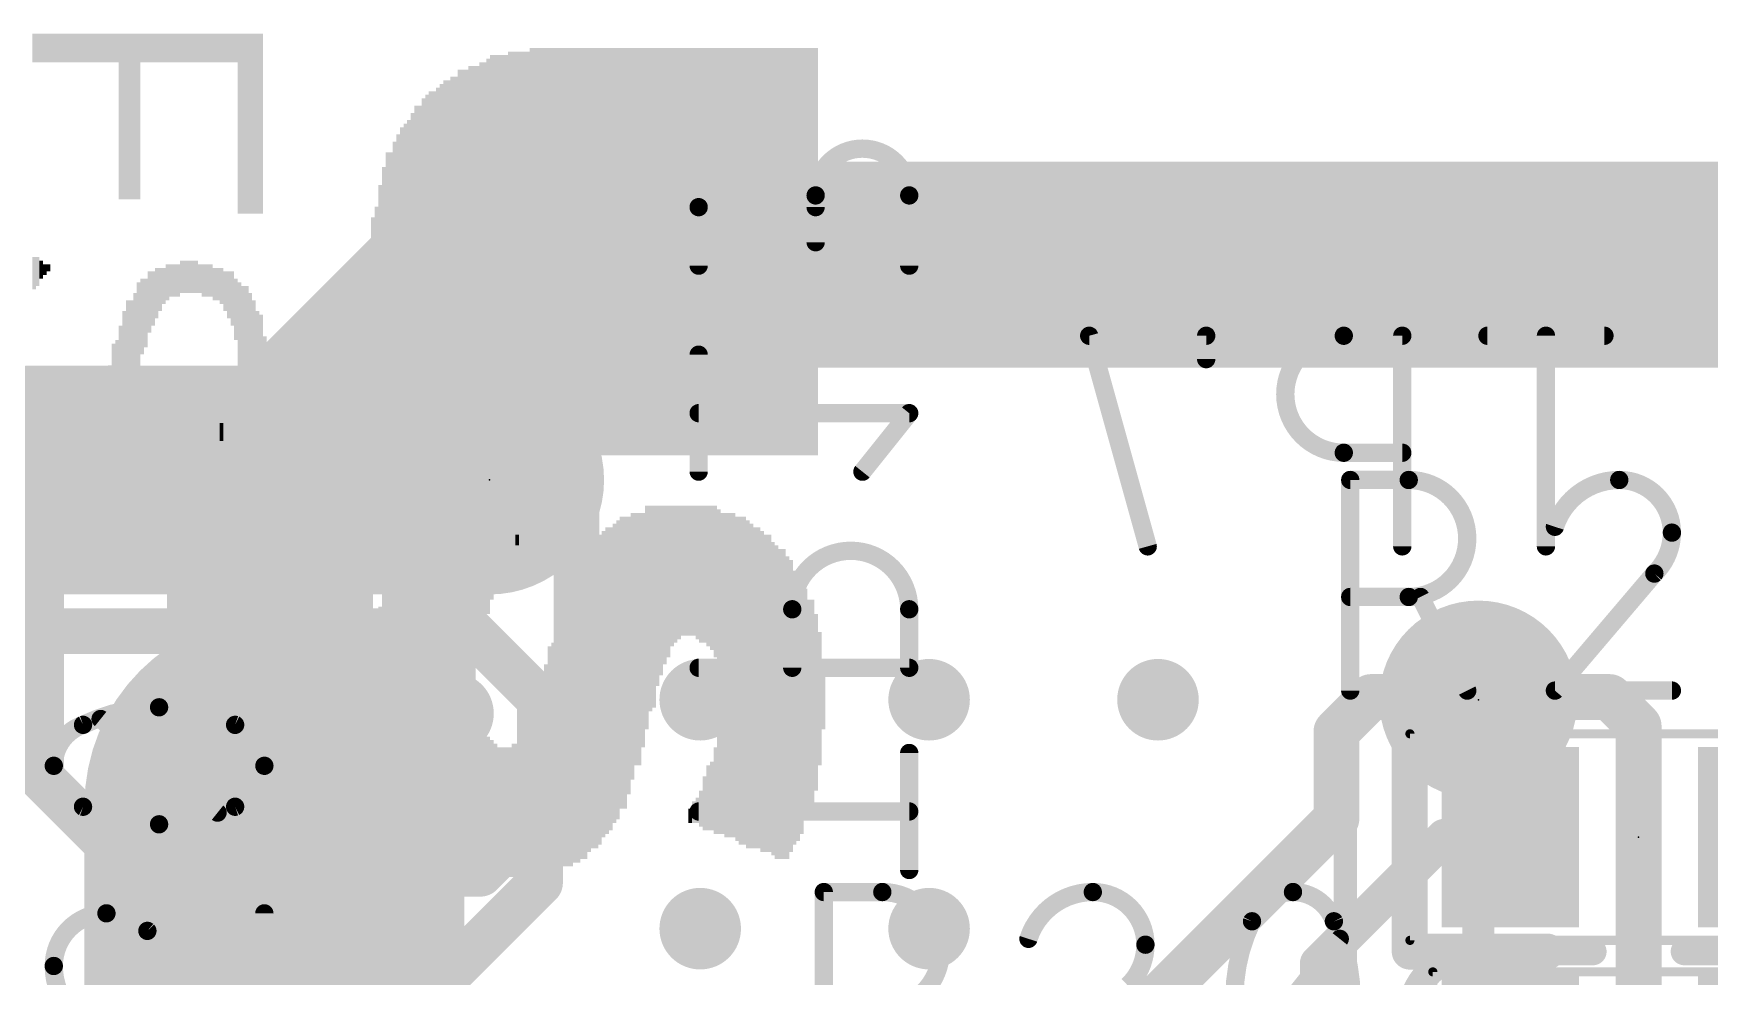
# Model space of a CAD drawing. Extents: x -5 to 103, y -6 to 58.
# Drawn here: x 9 to 18.3, y 28.94 to 34.18 of the extents above; entities that cross this region are included whole.
import ezdxf

# ---------------------------------------------------------------- set-up
doc = ezdxf.new("R2010")
doc.units = 0
for name, color, linetype in [('1', 12, 'CONTINUOUS'), ('16', 132, 'CONTINUOUS'), ('18', 110, 'CONTINUOUS'), ('21', 40, 'CONTINUOUS'), ('23', 53, 'CONTINUOUS'), ('24', 53, 'CONTINUOUS'), ('25', 40, 'CONTINUOUS'), ('26', 3, 'CONTINUOUS'), ('39', 12, 'CONTINUOUS'), ('51', 254, 'CONTINUOUS')]:
    doc.layers.add(name, color=color, linetype=linetype)

# ---------------------------------------------------------------- blocks, each defined once
blk = doc.blocks.new('RECT')
blk.add_solid([(-0.5, -0.5), (0.5, -0.5), (-0.5, 0.5), (0.5, 0.5)])
blk = doc.blocks.new('PIE')
at = {"const_width": 0.5}
blk.add_lwpolyline([(0, -0.25, 1), (0, 0.25, 1), (0, -0.25)], format="xyb", dxfattribs=at)
blk = doc.blocks.new('ROUNDV')
at = {"const_width": 0.5}
blk.add_lwpolyline([(0, -0.25, 1), (0, 0.25, 1), (0, -0.25)], format="xyb", dxfattribs=at)

msp = doc.modelspace()

# ---------------------------------------------------------------- linework, layer by layer
at = {"layer": '1'}
for points, const_width in [([(11.5316, 32.893), (10.3124, 31.6738)], 1.143), ([(21.717, 32.893), (11.5316, 32.893)], 1.143), ([(10.3124, 31.6738), (10.3124, 30.4038)], 1.143), ([(7.112, 30.861), (11.43, 30.861)], 0.254), ([(11.43, 30.861), (11.811, 30.48)], 0.254), ([(10.3378, 27.0002), (10.3378, 29.8958)], 2.1082), ([(11.811, 30.48), (11.811, 29.464)], 0.254), ([(16.23, 30.3035), (16.4215, 30.495)], 0.254), ([(16.4215, 30.495), (17.7464, 30.495)], 0.254), ([(17.7464, 30.495), (17.907, 30.3345)], 0.254), ([(16.23, 29.819), (16.23, 30.3035)], 0.254), ([(17.907, 27.813), (17.907, 30.3345)], 0.254), ([(14.92, 28.509), (16.23, 29.819)], 0.254), ([(16.83, 29.718), (16.129, 29.017)], 0.2032), ([(17.1958, 29.718), (16.83, 29.718)], 0.2032), ([(11.811, 29.464), (11.684, 29.337)], 0.254), ([(11.684, 29.337), (9.271, 26.924)], 0.254), ([(16.129, 29.017), (16.129, 28.448)], 0.2032)]:
    msp.add_lwpolyline(points, dxfattribs=dict(at, const_width=const_width))
for points, const_width in [([(11.5316, 33.1788, 1), (11.5316, 32.6073)], 0.5715), ([(11.7337, 32.6909, 1), (11.3295, 33.0951)], 0.5715), ([(10.5982, 31.6738, 1), (10.0267, 31.6738)], 0.5715), ([(10.1103, 31.8759, 1), (10.5145, 31.4717)], 0.5715), ([(11.4749, 30.9059, 1), (11.3851, 30.8161)], 0.127), ([(11.43, 30.7975, 1), (11.43, 30.9245)], 0.127), ([(10.8649, 29.8958, 1), (9.8107, 29.8958)], 1.0541), ([(10.0267, 30.4038, 1), (10.5982, 30.4038)], 0.5715), ([(11.8745, 30.48, 1), (11.7475, 30.48)], 0.127), ([(16.4215, 30.5585, 1), (16.4215, 30.4315)], 0.127), ([(16.4665, 30.4501, 1), (16.3766, 30.5399)], 0.127), ([(17.7914, 30.5399, 1), (17.7015, 30.4501)], 0.127), ([(17.7464, 30.4315, 1), (17.7464, 30.5585)], 0.127), ([(11.7661, 30.4351, 1), (11.8559, 30.5249)], 0.127), ([(16.2935, 30.3035, 1), (16.1665, 30.3035)], 0.127), ([(16.1851, 30.3484, 1), (16.2749, 30.2585)], 0.127), ([(17.9705, 30.3345, 1), (17.8435, 30.3345)], 0.127), ([(17.8621, 30.2895, 1), (17.9519, 30.3794)], 0.127), ([(16.2749, 29.7741, 1), (16.1851, 29.8639)], 0.127), ([(16.1665, 29.819, 1), (16.2935, 29.819)], 0.127), ([(16.83, 29.7688, 1), (16.83, 29.6672)], 0.1016), ([(16.8659, 29.6821, 1), (16.7941, 29.7539)], 0.1016), ([(17.1958, 29.6672, 1), (17.1958, 29.7688)], 0.1016), ([(11.8559, 29.4191, 1), (11.7661, 29.5089)], 0.127), ([(11.7475, 29.464, 1), (11.8745, 29.464)], 0.127), ([(11.6391, 29.3819, 1), (11.7289, 29.2921)], 0.127), ([(11.7289, 29.2921, 1), (11.6391, 29.3819)], 0.127), ([(16.1798, 29.017, 1), (16.0782, 29.017)], 0.1016), ([(16.0931, 29.0529, 1), (16.1649, 28.9811)], 0.1016)]:
    msp.add_lwpolyline(points, format="xyb", dxfattribs=dict(at, const_width=const_width))
at = {"layer": '16'}
for points, const_width in [([(8.9916, 31.6992), (11.5316, 31.6992)], 1.27), ([(9.0424, 32.1564), (9.0424, 30.0482)], 0.254), ([(12.0142, 32.1564), (9.0424, 32.1564)], 0.254), ([(12.0142, 30.0482), (12.0142, 32.1564)], 0.254), ([(17.018, 27.6651), (17.018, 30.48)], 0.1778), ([(9.0424, 30.0482), (9.5758, 29.5148)], 0.254), ([(11.4808, 29.5148), (12.0142, 30.0482)], 0.254), ([(9.5758, 29.5148), (11.4808, 29.5148)], 0.254)]:
    msp.add_lwpolyline(points, dxfattribs=dict(at, const_width=const_width))
for points, const_width in [([(8.9916, 32.0167, 1), (8.9916, 31.3817)], 0.635), ([(9.1059, 32.1564, 1), (8.9789, 32.1564)], 0.127), ([(9.0424, 32.2199, 1), (9.0424, 32.0929)], 0.127), ([(11.5316, 31.3817, 1), (11.5316, 32.0167)], 0.635), ([(12.0777, 32.1564, 1), (11.9507, 32.1564)], 0.127), ([(12.0142, 32.0929, 1), (12.0142, 32.2199)], 0.127), ([(17.0625, 30.48, 1), (16.9735, 30.48)], 0.0889), ([(9.0873, 30.0931, 1), (8.9975, 30.0033)], 0.127), ([(12.0591, 30.0033, 1), (11.9693, 30.0931)], 0.127), ([(8.9789, 30.0482, 1), (9.1059, 30.0482)], 0.127), ([(11.9507, 30.0482, 1), (12.0777, 30.0482)], 0.127), ([(9.5758, 29.5783, 1), (9.5758, 29.4513)], 0.127), ([(9.5309, 29.4699, 1), (9.6207, 29.5597)], 0.127), ([(11.4359, 29.5597, 1), (11.5257, 29.4699)], 0.127), ([(11.4808, 29.4513, 1), (11.4808, 29.5783)], 0.127)]:
    msp.add_lwpolyline(points, format="xyb", dxfattribs=dict(at, const_width=const_width))
at = {"layer": '21'}
for points, const_width in [([(17.399, 30.353), (16.637, 30.353)], 0.2), ([(16.637, 30.353), (16.637, 29.083)], 0.2), ([(16.637, 29.083), (17.399, 29.083)], 0.2), ([(17.653, 29.083), (17.018, 29.083)], 0.1524), ([(18.923, 29.083), (18.161, 29.083)], 0.1524)]:
    msp.add_lwpolyline(points, dxfattribs=dict(at, const_width=const_width))
for points, const_width in [([(16.637, 30.403, 1), (16.637, 30.303)], 0.1), ([(16.687, 30.353, 1), (16.587, 30.353)], 0.1), ([(17.399, 30.303, 1), (17.399, 30.403)], 0.1), ([(16.637, 29.133, 1), (16.637, 29.033)], 0.1), ([(16.587, 29.083, 1), (16.687, 29.083)], 0.1), ([(17.018, 29.083, 0.4142), (16.637, 28.702)], 0.1524), ([(17.018, 29.1211, 1), (17.018, 29.0449)], 0.0762), ([(17.018, 29.0449, 1), (17.018, 29.1211)], 0.0762), ([(17.399, 29.033, 1), (17.399, 29.133)], 0.1), ([(17.653, 29.0449, 1), (17.653, 29.1211)], 0.0762), ([(18.161, 29.1211, 1), (18.161, 29.0449)], 0.0762)]:
    msp.add_lwpolyline(points, format="xyb", dxfattribs=dict(at, const_width=const_width))
at = {"layer": '23'}
msp.add_point((17.907, 29.718), dxfattribs=at)
at = {"layer": '24'}
for p in [(11.5316, 31.6992), (17.018, 30.48)]:
    msp.add_point(p, dxfattribs=at)
at = {"layer": '25', "const_width": 0.1016}
for points in [[(16.3068, 30.5308), (16.3068, 31.6992)], [(16.3068, 31.6992), (16.6314, 31.6992)], [(17.9942, 31.1799), (17.4424, 30.5308)], [(16.6314, 31.0501), (16.3068, 31.0501)], [(16.9559, 30.5308), (16.6963, 31.0501)], [(17.4424, 30.5308), (18.0915, 30.5308)], [(13.3858, 28.2448), (13.3858, 29.4132)], [(13.3858, 29.4132), (13.7104, 29.4132)], [(15.7293, 28.5044), (16.2486, 29.1536)]]:
    msp.add_lwpolyline(points, dxfattribs=at)
at = {"layer": '25'}
for points, const_width in [([(16.3322, 31.6992, 1), (16.2814, 31.6992)], 0.0508), ([(16.3068, 31.7246, 1), (16.3068, 31.6738)], 0.0508), ([(16.6314, 31.0501, 1), (16.6314, 31.6992)], 0.1016), ([(16.6314, 31.7246, 1), (16.6314, 31.6738)], 0.0508), ([(16.6314, 31.6738, 1), (16.6314, 31.7246)], 0.0508), ([(17.7994, 31.6992, 0.3252), (17.4424, 31.4396)], 0.1016), ([(18.0915, 31.4071, 0.4142), (17.7994, 31.6992)], 0.1016), ([(17.7994, 31.7246, 1), (17.7994, 31.6738)], 0.0508), ([(17.7994, 31.6738, 1), (17.7994, 31.7246)], 0.0508), ([(17.4183, 31.4474, 1), (17.4666, 31.4317)], 0.0508), ([(17.9942, 31.1799, 0.2053), (18.0915, 31.4071)], 0.1016), ([(18.1169, 31.4071, 1), (18.0661, 31.4071)], 0.0508), ([(18.0661, 31.4071, 1), (18.1169, 31.4071)], 0.0508), ([(17.9767, 31.1983, 1), (18.0117, 31.1615)], 0.0508), ([(18.0135, 31.1635, 1), (17.9748, 31.1964)], 0.0508), ([(16.3068, 31.0755, 1), (16.3068, 31.0247)], 0.0508), ([(16.6314, 31.0755, 1), (16.6314, 31.0247)], 0.0508), ([(16.6314, 31.0247, 1), (16.6314, 31.0755)], 0.0508), ([(16.719, 31.0614, 1), (16.6735, 31.0387)], 0.0508), ([(16.2814, 30.5308, 1), (16.3322, 30.5308)], 0.0508), ([(16.9332, 30.5194, 1), (16.9786, 30.5422)], 0.0508), ([(17.4424, 30.5562, 1), (17.4424, 30.5054)], 0.0508), ([(17.4231, 30.5473, 1), (17.4618, 30.5143)], 0.0508), ([(18.0915, 30.5054, 1), (18.0915, 30.5562)], 0.0508), ([(13.4112, 29.4132, 1), (13.3604, 29.4132)], 0.0508), ([(13.3858, 29.4386, 1), (13.3858, 29.3878)], 0.0508), ([(13.7104, 28.7641, 1), (13.7104, 29.4132)], 0.1016), ([(13.7104, 29.4386, 1), (13.7104, 29.3878)], 0.0508), ([(13.7104, 29.3878, 1), (13.7104, 29.4386)], 0.0508), ([(14.8784, 29.4132, 0.3252), (14.5214, 29.1536)], 0.1016), ([(15.1705, 29.1211, 0.4142), (14.8784, 29.4132)], 0.1016), ([(14.8784, 29.4386, 1), (14.8784, 29.3878)], 0.0508), ([(14.8784, 29.3878, 1), (14.8784, 29.4386)], 0.0508), ([(15.989, 29.4132, 0.3205), (15.7618, 29.2509)], 0.1016), ([(16.2162, 29.2509, 0.3205), (15.989, 29.4132)], 0.1016), ([(15.989, 29.4386, 1), (15.989, 29.3878)], 0.0508), ([(15.989, 29.3878, 1), (15.989, 29.4386)], 0.0508), ([(15.7618, 29.2509, 0.1139), (15.6644, 28.829)], 0.1016), ([(15.7846, 29.2398, 1), (15.739, 29.2621)], 0.0508), ([(16.239, 29.2621, 1), (16.1933, 29.2398)], 0.0508), ([(16.3135, 28.829, 0.1139), (16.2162, 29.2509)], 0.1016), ([(15.7378, 29.2592, 1), (15.7858, 29.2427)], 0.0508), ([(16.1921, 29.2427, 1), (16.2402, 29.2592)], 0.0508), ([(16.2685, 29.1377, 1), (16.2288, 29.1694)], 0.0508), ([(14.4973, 29.1614, 1), (14.5456, 29.1457)], 0.0508), ([(15.0732, 28.8939, 0.2053), (15.1705, 29.1211)], 0.1016), ([(15.1959, 29.1211, 1), (15.1451, 29.1211)], 0.0508), ([(15.1451, 29.1211, 1), (15.1959, 29.1211)], 0.0508)]:
    msp.add_lwpolyline(points, format="xyb", dxfattribs=dict(at, const_width=const_width))
at = {"layer": '26'}
for points, const_width in [([(13.3405, 33.2128, 1), (12.6914, 33.2128)], 0.1016), ([(13.8598, 33.2778, 1), (13.3405, 33.2778)], 0.1016), ([(13.3659, 33.2778, 1), (13.3151, 33.2778)], 0.0508), ([(13.3151, 33.2778, 1), (13.3659, 33.2778)], 0.0508), ([(13.8852, 33.2778, 1), (13.8344, 33.2778)], 0.0508), ([(13.8344, 33.2778, 1), (13.8852, 33.2778)], 0.0508), ([(12.7168, 33.2128, 1), (12.666, 33.2128)], 0.0508), ([(12.666, 33.2128, 1), (12.7168, 33.2128)], 0.0508), ([(13.3151, 33.2128, 1), (13.3659, 33.2128)], 0.0508), ([(13.3151, 33.0181, 1), (13.3659, 33.0181)], 0.0508), ([(12.666, 32.8883, 1), (12.7168, 32.8883)], 0.0508), ([(13.8344, 32.8883, 1), (13.8852, 32.8883)], 0.0508), ([(14.8584, 32.5247, 1), (14.8584, 32.4739)], 0.0508), ([(14.8829, 32.5061, 1), (14.8339, 32.4925)], 0.0508), ([(15.5329, 32.4993, 1), (15.4821, 32.4993)], 0.0508), ([(15.5075, 32.4739, 1), (15.5075, 32.5247)], 0.0508), ([(16.2709, 32.4993, 1), (16.2709, 31.8502)], 0.1016), ([(16.2709, 32.5247, 1), (16.2709, 32.4739)], 0.0508), ([(16.2709, 32.4739, 1), (16.2709, 32.5247)], 0.0508), ([(16.6209, 32.4993, 1), (16.5701, 32.4993)], 0.0508), ([(16.5955, 32.4739, 1), (16.5955, 32.5247)], 0.0508), ([(17.0682, 32.5247, 1), (17.0682, 32.4739)], 0.0508), ([(17.4181, 32.4993, 1), (17.3673, 32.4993)], 0.0508), ([(17.7173, 32.4739, 1), (17.7173, 32.5247)], 0.0508), ([(12.7168, 32.3944, 1), (12.666, 32.3944)], 0.0508), ([(15.4821, 32.3695, 1), (15.5329, 32.3695)], 0.0508), ([(12.6914, 32.0952, 1), (12.6914, 32.0444)], 0.0508), ([(13.8796, 32.054, 1), (13.84, 32.0857)], 0.0508), ([(13.8598, 32.0444, 1), (13.8598, 32.0952)], 0.0508), ([(16.2709, 31.8756, 1), (16.2709, 31.8248)], 0.0508), ([(16.2709, 31.8248, 1), (16.2709, 31.8756)], 0.0508), ([(16.5955, 31.8248, 1), (16.5955, 31.8756)], 0.0508), ([(12.666, 31.7453, 1), (12.7168, 31.7453)], 0.0508), ([(13.5803, 31.7612, 1), (13.62, 31.7294)], 0.0508), ([(13.8598, 30.9819, 1), (13.2107, 30.9819)], 0.1016), ([(15.1585, 31.3241, 1), (15.2074, 31.3377)], 0.0508), ([(16.5701, 31.3309, 1), (16.6209, 31.3309)], 0.0508), ([(17.3673, 31.3309, 1), (17.4181, 31.3309)], 0.0508), ([(13.2361, 30.9819, 1), (13.1853, 30.9819)], 0.0508), ([(13.1853, 30.9819, 1), (13.2361, 30.9819)], 0.0508), ([(13.8852, 30.9819, 1), (13.8344, 30.9819)], 0.0508), ([(13.8344, 30.9819, 1), (13.8852, 30.9819)], 0.0508), ([(12.6914, 30.6827, 1), (12.6914, 30.6319)], 0.0508), ([(13.8598, 30.6319, 1), (13.8598, 30.6827)], 0.0508), ([(13.1853, 30.6573, 1), (13.2361, 30.6573)], 0.0508), ([(13.8344, 30.6573, 1), (13.8852, 30.6573)], 0.0508), ([(13.8852, 30.1846, 1), (13.8344, 30.1846)], 0.0508), ([(12.6914, 29.8855, 1), (12.6914, 29.8347)], 0.0508), ([(13.8598, 29.8347, 1), (13.8598, 29.8855)], 0.0508), ([(13.8344, 29.5355, 1), (13.8852, 29.5355)], 0.0508)]:
    msp.add_lwpolyline(points, format="xyb", dxfattribs=dict(at, const_width=const_width))
at = {"layer": '26', "const_width": 0.1016}
for points in [[(13.3405, 33.2778), (13.3405, 33.0181)], [(13.8598, 32.8883), (13.8598, 33.2778)], [(12.6914, 32.8883), (12.6914, 33.2128)], [(15.5075, 32.4993), (14.8584, 32.4993)], [(14.8584, 32.4993), (15.183, 31.3309)], [(15.5075, 32.3695), (15.5075, 32.4993)], [(16.5955, 32.4993), (16.2709, 32.4993)], [(16.5955, 31.3309), (16.5955, 32.4993)], [(17.7173, 32.4993), (17.0682, 32.4993)], [(17.3927, 31.3309), (17.3927, 32.4993)], [(12.6914, 31.7453), (12.6914, 32.3944)], [(13.8598, 32.0698), (12.6914, 32.0698)], [(13.6002, 31.7453), (13.8598, 32.0698)], [(16.2709, 31.8502), (16.5955, 31.8502)], [(13.2107, 30.9819), (13.2107, 30.6573)], [(13.8598, 30.6573), (13.8598, 30.9819)], [(12.6914, 30.6573), (13.8598, 30.6573)], [(13.8598, 29.5355), (13.8598, 30.1846)], [(12.6914, 29.8601), (13.8598, 29.8601)]]:
    msp.add_lwpolyline(points, dxfattribs=at)
at = {"layer": '39', "const_width": 0.0508}
for points in [[(16.638, 30.291), (19.176, 30.291)], [(16.638, 29.145), (16.638, 30.291)], [(19.176, 29.145), (16.638, 29.145)], [(16.765, 27.9258), (16.765, 28.9702)], [(16.765, 28.9702), (19.049, 28.9702)]]:
    msp.add_lwpolyline(points, dxfattribs=at)
at = {"layer": '39', "const_width": 0.0254}
for points in [[(16.638, 30.3037, 1), (16.638, 30.2783)], [(16.6507, 30.291, 1), (16.6253, 30.291)], [(16.638, 29.1577, 1), (16.638, 29.1323)], [(16.6253, 29.145, 1), (16.6507, 29.145)], [(16.7777, 28.9702, 1), (16.7523, 28.9702)], [(16.765, 28.9829, 1), (16.765, 28.9575)]]:
    msp.add_lwpolyline(points, format="xyb", dxfattribs=at)
at = {"layer": '51'}
for points, const_width in [([(10.78, 24.46), (10.78, 30.5296)], 0.13), ([(10.0221, 29.8539), (9.3729, 30.3732)], 0.1016), ([(16.28, 25.63), (16.28, 30.08)], 0.13), ([(10.2817, 28.646), (10.2817, 29.2951)], 0.1016), ([(9.6326, 29.1977), (10.2817, 28.646)], 0.1016)]:
    msp.add_lwpolyline(points, dxfattribs=dict(at, const_width=const_width))
for points, const_width in [([(10.8125, 30.5296, 1), (10.7475, 30.5296)], 0.065), ([(9.6975, 30.4381, 0.1139), (9.2756, 30.3407)], 0.1016), ([(9.3888, 30.393, 1), (9.3571, 30.3534)], 0.0508), ([(10.1194, 30.3407, 0.1139), (9.6975, 30.4381)], 0.1016), ([(9.6975, 30.4635, 1), (9.6975, 30.4127)], 0.0508), ([(9.6975, 30.4127, 1), (9.6975, 30.4635)], 0.0508), ([(9.2756, 30.3407, 0.3205), (9.1133, 30.1135)], 0.1016), ([(9.2644, 30.3636, 1), (9.2867, 30.3179)], 0.0508), ([(9.2838, 30.3167, 1), (9.2673, 30.3648)], 0.0508), ([(10.1277, 30.3648, 1), (10.1112, 30.3167)], 0.0508), ([(10.2817, 30.1135, 0.3205), (10.1194, 30.3407)], 0.1016), ([(10.1083, 30.3179, 1), (10.1306, 30.3636)], 0.0508), ([(9.1133, 30.1135, 0.3205), (9.2756, 29.8864)], 0.1016), ([(9.1387, 30.1135, 1), (9.0879, 30.1135)], 0.0508), ([(9.0879, 30.1135, 1), (9.1387, 30.1135)], 0.0508), ([(10.1194, 29.8864, 0.3205), (10.2817, 30.1135)], 0.1016), ([(10.3071, 30.1135, 1), (10.2563, 30.1135)], 0.0508), ([(10.2563, 30.1135, 1), (10.3071, 30.1135)], 0.0508), ([(16.3125, 30.08, 1), (16.2475, 30.08)], 0.065), ([(9.2867, 29.9092, 1), (9.2644, 29.8635)], 0.0508), ([(9.2756, 29.8864, 0.1139), (9.6975, 29.789)], 0.1016), ([(9.2673, 29.8623, 1), (9.2838, 29.9104)], 0.0508), ([(9.6975, 29.789, 0.1139), (10.1194, 29.8864)], 0.1016), ([(10.0062, 29.8341, 1), (10.0379, 29.8737)], 0.0508), ([(10.1112, 29.9104, 1), (10.1277, 29.8623)], 0.0508), ([(10.1306, 29.8635, 1), (10.1083, 29.9092)], 0.0508), ([(9.6975, 29.8144, 1), (9.6975, 29.7636)], 0.0508), ([(9.6975, 29.7636, 1), (9.6975, 29.8144)], 0.0508), ([(9.4054, 29.2951, 0.4142), (9.1133, 29.003)], 0.1016), ([(9.6326, 29.1977, 0.2053), (9.4054, 29.2951)], 0.1016), ([(9.4054, 29.3205, 1), (9.4054, 29.2697)], 0.0508), ([(9.4054, 29.2697, 1), (9.4054, 29.3205)], 0.0508), ([(10.3071, 29.2951, 1), (10.2563, 29.2951)], 0.0508), ([(9.649, 29.2171, 1), (9.6161, 29.1784)], 0.0508), ([(9.6142, 29.1802, 1), (9.651, 29.2153)], 0.0508), ([(9.1133, 29.003, 0.3252), (9.3729, 28.646)], 0.1016), ([(9.1387, 29.003, 1), (9.0879, 29.003)], 0.0508), ([(9.0879, 29.003, 1), (9.1387, 29.003)], 0.0508)]:
    msp.add_lwpolyline(points, format="xyb", dxfattribs=dict(at, const_width=const_width))

# ---------------------------------------------------------------- block references
at = {"layer": '1', "xscale": 0.762, "yscale": 1.0008}
for p in [(17.1958, 29.718), (18.6182, 29.718)]:
    msp.add_blockref('RECT', p, dxfattribs=at)
at = {"layer": '1', "xscale": 0.762, "yscale": 1.0008, "rotation": 180}
for p in [(17.1958, 28.448), (18.6182, 28.448)]:
    msp.add_blockref('RECT', p, dxfattribs=at)
at = {"layer": '16', "xscale": 1.1, "yscale": 1.1}
for p in [(8.9916, 31.6992), (11.5316, 31.6992), (17.018, 30.48)]:
    msp.add_blockref('PIE', p, dxfattribs=at)
at = {"layer": '18', "xscale": 0.4524, "yscale": 0.4524}
for p in [(12.7, 30.48), (12.7, 30.48), (13.97, 30.48), (13.97, 30.48), (15.24, 30.48), (15.24, 30.48), (9.8044, 30.4038), (9.8044, 30.4038), (10.3124, 30.4038), (10.3124, 30.4038), (10.8204, 30.4038), (10.8204, 30.4038), (11.3284, 30.4038), (11.3284, 30.4038), (9.8298, 29.8958), (9.8298, 29.8958), (10.3378, 29.8958), (10.3378, 29.8958), (10.8204, 29.8958), (10.8204, 29.8958), (11.3284, 29.8958), (11.3284, 29.8958), (12.7, 29.21), (12.7, 29.21), (13.97, 29.21), (13.97, 29.21)]:
    msp.add_blockref('ROUNDV', p, dxfattribs=at)
at = {"layer": '21', "yscale": 0.02, "rotation": 270}
for p, xscale in [((9.004, 34.096), 0.16), ((9.024, 34.096), 0.16), ((9.044, 34.096), 0.16), ((9.064, 34.096), 0.16), ((9.084, 34.096), 0.16), ((9.104, 34.096), 0.16), ((9.124, 34.096), 0.16), ((9.144, 34.096), 0.16), ((9.164, 34.096), 0.16), ((9.184, 34.096), 0.16), ((9.204, 34.096), 0.16), ((9.224, 34.096), 0.16), ((9.244, 34.096), 0.16), ((9.264, 34.096), 0.16), ((9.284, 34.096), 0.16), ((9.304, 34.096), 0.16), ((9.324, 34.096), 0.16), ((9.344, 34.096), 0.16), ((9.364, 34.096), 0.16), ((9.384, 34.096), 0.16), ((9.404, 34.096), 0.16), ((9.424, 34.096), 0.16), ((9.444, 34.096), 0.16), ((9.464, 34.096), 0.16), ((9.484, 33.716), 0.92), ((9.504, 33.716), 0.92), ((9.524, 33.716), 0.92), ((9.544, 33.716), 0.92), ((9.564, 33.716), 0.92), ((9.584, 33.716), 0.92), ((9.604, 34.096), 0.16), ((9.624, 34.096), 0.16), ((9.644, 34.096), 0.16), ((9.664, 34.096), 0.16), ((9.684, 34.096), 0.16), ((9.704, 34.096), 0.16), ((9.724, 34.096), 0.16), ((9.744, 34.096), 0.16), ((9.764, 34.096), 0.16), ((9.784, 34.096), 0.16), ((9.804, 34.096), 0.16), ((9.824, 34.096), 0.16), ((9.844, 34.096), 0.16), ((9.864, 34.096), 0.16), ((9.884, 34.096), 0.16), ((9.904, 34.096), 0.16), ((9.924, 34.096), 0.16), ((9.944, 34.096), 0.16), ((9.964, 34.096), 0.16), ((9.984, 34.096), 0.16), ((10.004, 34.096), 0.16), ((10.024, 34.096), 0.16), ((10.044, 34.096), 0.16), ((10.064, 34.096), 0.16), ((10.084, 34.096), 0.16), ((10.104, 34.096), 0.16), ((10.124, 34.096), 0.16), ((11.524, 33.586), 0.9), ((11.544, 33.616), 0.88), ((11.564, 33.626), 0.86), ((11.584, 33.646), 0.82), ((11.604, 33.656), 0.8), ((11.624, 33.656), 0.8), ((11.644, 33.676), 0.8), ((11.664, 33.686), 0.78), ((11.684, 33.686), 0.78), ((11.704, 33.696), 0.76), ((11.724, 33.706), 0.74), ((11.744, 33.706), 0.74), ((11.764, 33.716), 0.76), ((11.784, 33.726), 0.74), ((11.804, 33.726), 0.74), ((11.824, 33.726), 0.74), ((11.844, 33.726), 0.74), ((11.864, 33.726), 0.74), ((11.884, 33.726), 0.74), ((11.904, 33.736), 0.72), ((11.924, 33.736), 0.72), ((11.944, 33.736), 0.72), ((11.964, 33.736), 0.72), ((11.984, 33.736), 0.72), ((12.004, 33.736), 0.72), ((12.024, 33.736), 0.72), ((12.044, 33.736), 0.72), ((12.064, 33.736), 0.72), ((12.084, 33.736), 0.72), ((12.104, 33.736), 0.72), ((12.124, 33.736), 0.72), ((12.144, 33.736), 0.72), ((12.164, 33.736), 0.72), ((12.184, 33.736), 0.72), ((12.204, 33.736), 0.72), ((12.224, 33.736), 0.72), ((12.244, 33.736), 0.72), ((12.264, 33.736), 0.72), ((12.284, 33.736), 0.72), ((12.304, 33.736), 0.72), ((12.324, 33.736), 0.72), ((12.344, 33.736), 0.72), ((12.364, 33.736), 0.72), ((12.384, 33.736), 0.72), ((12.404, 33.736), 0.72), ((12.424, 33.736), 0.72), ((12.444, 33.736), 0.72), ((12.464, 33.736), 0.72), ((12.484, 33.736), 0.72), ((12.504, 33.736), 0.72), ((12.524, 33.736), 0.72), ((12.544, 33.736), 0.72), ((12.564, 33.736), 0.72), ((12.584, 33.736), 0.72), ((12.604, 33.736), 0.72), ((12.624, 33.736), 0.72), ((12.644, 33.736), 0.72), ((12.664, 33.736), 0.72), ((12.684, 33.736), 0.72), ((12.704, 33.736), 0.72), ((12.724, 33.736), 0.72), ((12.744, 33.736), 0.72), ((12.764, 33.736), 0.72), ((12.784, 33.736), 0.72), ((12.804, 33.736), 0.72), ((12.824, 33.736), 0.72), ((12.844, 33.736), 0.72), ((12.864, 33.736), 0.72), ((12.884, 33.736), 0.72), ((12.904, 33.736), 0.72), ((12.924, 33.736), 0.72), ((12.944, 33.736), 0.72), ((12.964, 33.736), 0.72), ((12.984, 33.736), 0.72), ((13.004, 33.736), 0.72), ((13.024, 33.736), 0.72), ((13.044, 33.736), 0.72), ((13.064, 33.736), 0.72), ((13.084, 33.736), 0.72), ((13.104, 33.736), 0.72), ((13.124, 33.736), 0.72), ((13.144, 33.736), 0.72), ((13.164, 33.736), 0.72), ((13.184, 33.736), 0.72), ((13.204, 33.736), 0.72), ((13.224, 33.736), 0.72), ((13.244, 33.736), 0.72), ((13.264, 33.736), 0.72), ((13.284, 33.736), 0.72), ((13.304, 33.736), 0.72), ((13.324, 33.736), 0.72), ((13.344, 33.746), 0.7), ((11.364, 32.976), 2), ((11.384, 32.976), 2), ((11.404, 32.966), 2.02), ((11.424, 32.976), 2.04), ((11.444, 32.956), 2.08), ((11.464, 32.956), 2.08), ((11.484, 32.966), 2.1), ((11.504, 33.536), 0.96), ((11.204, 32.966), 1.78), ((11.224, 32.966), 1.78), ((11.244, 32.966), 1.82), ((11.264, 32.966), 1.86), ((11.284, 32.976), 1.88), ((11.304, 32.966), 1.9), ((11.324, 32.966), 1.94), ((11.344, 32.956), 1.96), ((11.124, 32.966), 1.62), ((11.144, 32.966), 1.62), ((11.164, 32.976), 1.68), ((11.184, 32.976), 1.72), ((11.064, 32.976), 1.4), ((11.084, 32.966), 1.46), ((11.104, 32.966), 1.54), ((11.004, 32.976), 1.2), ((11.024, 32.966), 1.3), ((11.044, 32.966), 1.38), ((10.964, 32.976), 1.08), ((10.984, 32.966), 1.1), ((10.944, 32.976), 0.92), ((10.924, 32.976), 0.72), ((10.904, 32.996), 0.44), ((10.884, 32.966), 0.38), ((9.004, 32.846), 0.18), ((9.024, 32.856), 0.16), ((9.044, 32.866), 0.1), ((9.064, 32.866), 0.06), ((9.084, 32.876), 0.04), ((9.644, 32.686), 0.34), ((9.664, 32.706), 0.3), ((9.684, 32.736), 0.28), ((9.704, 32.756), 0.24), ((9.724, 32.776), 0.2), ((9.744, 32.796), 0.2), ((9.764, 32.806), 0.18), ((9.784, 32.806), 0.18), ((9.804, 32.806), 0.18), ((9.824, 32.826), 0.18), ((9.844, 32.826), 0.18), ((9.864, 32.826), 0.18), ((9.884, 32.826), 0.18), ((9.904, 32.826), 0.18), ((9.924, 32.816), 0.16), ((9.944, 32.806), 0.18), ((9.964, 32.806), 0.18), ((9.984, 32.806), 0.18), ((10.004, 32.786), 0.18), ((10.024, 32.786), 0.18), ((10.044, 32.776), 0.2), ((10.064, 32.746), 0.22), ((10.084, 32.726), 0.26), ((10.104, 32.706), 0.3), ((11.504, 32.386), 0.94), ((9.564, 32.476), 0.52), ((9.584, 32.556), 0.48), ((9.604, 32.606), 0.42), ((9.624, 32.626), 0.38), ((10.124, 32.646), 0.34), ((10.144, 32.346), 0.9), ((10.164, 32.346), 0.86), ((10.184, 32.356), 0.84), ((10.204, 32.356), 0.76), ((11.524, 32.346), 0.9), ((11.544, 32.326), 0.86), ((11.564, 32.316), 0.84), ((9.524, 32.416), 0.56), ((9.544, 32.416), 0.56), ((10.224, 32.366), 0.66), ((11.584, 32.296), 0.8), ((11.604, 32.276), 0.8), ((11.624, 32.276), 0.8), ((11.644, 32.266), 0.78), ((9.484, 32.276), 0.56), ((9.504, 32.346), 0.58), ((10.244, 32.366), 0.54), ((10.264, 32.366), 0.5), ((11.664, 32.256), 0.76), ((11.684, 32.256), 0.76), ((11.704, 32.246), 0.74), ((11.724, 32.226), 0.78), ((11.744, 32.216), 0.76), ((11.764, 32.216), 0.76), ((11.784, 32.206), 0.74), ((11.804, 32.206), 0.74), ((11.824, 32.206), 0.74), ((11.844, 32.196), 0.72), ((11.864, 32.196), 0.72), ((11.884, 32.196), 0.72), ((11.904, 32.196), 0.72), ((11.924, 32.196), 0.72), ((11.944, 32.196), 0.72), ((11.964, 32.196), 0.72), ((11.984, 32.196), 0.72), ((12.004, 32.196), 0.72), ((9.444, 32.206), 0.5), ((9.464, 32.226), 0.5), ((10.284, 32.356), 0.28), ((12.024, 32.186), 0.7), ((12.044, 32.186), 0.7), ((12.064, 32.186), 0.7), ((12.084, 32.186), 0.7), ((12.104, 32.186), 0.7), ((12.124, 32.186), 0.7), ((12.144, 32.186), 0.7), ((12.164, 32.186), 0.7), ((12.184, 32.186), 0.7), ((12.204, 32.186), 0.7), ((12.224, 32.186), 0.7), ((12.244, 32.186), 0.7), ((12.264, 32.186), 0.7), ((12.284, 32.186), 0.7), ((12.304, 32.186), 0.7), ((12.324, 32.186), 0.7), ((12.344, 32.186), 0.7), ((12.364, 32.186), 0.7), ((12.384, 32.186), 0.7), ((12.404, 32.186), 0.7), ((12.424, 32.186), 0.7), ((12.444, 32.186), 0.7), ((12.464, 32.186), 0.7), ((12.484, 32.186), 0.7), ((12.504, 32.186), 0.7), ((12.524, 32.186), 0.7), ((12.544, 32.186), 0.7), ((12.564, 32.186), 0.7), ((12.584, 32.186), 0.7), ((12.604, 32.186), 0.7), ((12.624, 32.186), 0.7), ((12.644, 32.186), 0.7), ((12.664, 32.186), 0.7), ((12.684, 32.186), 0.7), ((12.704, 32.186), 0.7), ((12.724, 32.186), 0.7), ((12.744, 32.186), 0.7), ((12.764, 32.186), 0.7), ((12.784, 32.186), 0.7), ((12.804, 32.186), 0.7), ((12.824, 32.186), 0.7), ((12.844, 32.186), 0.7), ((12.864, 32.186), 0.7), ((12.884, 32.186), 0.7), ((12.904, 32.186), 0.7), ((12.924, 32.186), 0.7), ((12.944, 32.186), 0.7), ((12.964, 32.186), 0.7), ((12.984, 32.186), 0.7), ((13.004, 32.186), 0.7), ((13.024, 32.186), 0.7), ((13.044, 32.186), 0.7), ((13.064, 32.186), 0.7), ((13.084, 32.186), 0.7), ((13.104, 32.186), 0.7), ((13.124, 32.186), 0.7), ((13.144, 32.186), 0.7), ((13.164, 32.186), 0.7), ((13.184, 32.186), 0.7), ((13.204, 32.186), 0.7), ((13.224, 32.186), 0.7), ((13.244, 32.186), 0.7), ((13.264, 32.186), 0.7), ((13.284, 32.186), 0.7), ((13.304, 32.186), 0.7), ((13.324, 32.186), 0.7), ((13.344, 32.186), 0.7), ((9.404, 32.086), 0.38), ((9.424, 32.126), 0.42), ((9.364, 32.026), 0.3), ((9.384, 32.056), 0.32), ((10.104, 32.036), 0.28), ((10.124, 32.076), 0.36), ((9.324, 31.966), 0.26), ((9.344, 32.006), 0.26), ((10.084, 32.016), 0.24), ((9.004, 31.976), 0.2), ((9.024, 31.946), 0.22), ((9.044, 31.936), 0.2), ((9.064, 31.926), 0.18), ((9.084, 31.926), 0.18), ((9.104, 31.916), 0.16), ((9.124, 31.916), 0.16), ((9.144, 31.916), 0.16), ((9.164, 31.916), 0.16), ((9.184, 31.916), 0.16), ((9.204, 31.916), 0.16), ((9.224, 31.926), 0.18), ((9.244, 31.926), 0.18), ((9.264, 31.936), 0.2), ((9.284, 31.946), 0.22), ((9.304, 31.946), 0.22), ((10.044, 31.966), 0.1), ((10.064, 31.996), 0.16), ((11.104, 30.656), 1.76), ((11.124, 30.656), 1.84), ((11.144, 30.656), 1.84), ((11.164, 30.656), 1.88), ((11.184, 30.636), 1.92), ((11.204, 30.626), 1.94), ((11.224, 30.616), 1.92), ((11.244, 30.606), 1.94), ((11.264, 30.596), 1.96), ((11.284, 30.576), 1.96), ((11.304, 30.576), 1.96), ((11.324, 30.566), 1.98), ((12.404, 30.936), 1.24), ((12.424, 30.986), 1.14), ((12.444, 30.996), 1.12), ((12.484, 31.086), 0.94), ((12.504, 31.116), 0.88), ((12.524, 31.136), 0.84), ((12.544, 31.166), 0.78), ((12.564, 31.176), 0.76), ((12.584, 31.186), 0.74), ((12.604, 31.196), 0.72), ((12.624, 31.196), 0.72), ((12.644, 31.196), 0.72), ((12.664, 31.196), 0.72), ((12.684, 31.186), 0.74), ((12.704, 31.176), 0.76), ((12.724, 31.176), 0.76), ((12.744, 31.166), 0.78), ((12.764, 31.156), 0.8), ((12.784, 31.136), 0.84), ((12.804, 31.086), 0.9), ((11.044, 30.646), 1.58), ((11.064, 30.646), 1.62), ((11.084, 30.656), 1.68), ((11.344, 30.546), 1.94), ((11.364, 30.536), 1.96), ((11.384, 30.536), 1.96), ((11.404, 30.526), 1.94), ((11.424, 30.516), 1.96), ((11.444, 30.506), 1.98), ((11.464, 31.066), 0.82), ((11.484, 31.126), 0.7), ((11.504, 31.186), 0.58), ((11.524, 31.196), 0.48), ((11.544, 31.236), 0.4), ((11.564, 31.256), 0.36), ((12.184, 30.586), 1.7), ((12.204, 30.596), 1.68), ((12.224, 30.626), 1.66), ((12.244, 30.646), 1.66), ((12.264, 30.686), 1.62), ((12.284, 30.686), 1.62), ((12.304, 30.726), 1.54), ((12.324, 30.776), 1.48), ((12.344, 30.816), 1.4), ((12.364, 30.816), 1.4), ((12.384, 30.866), 1.3), ((12.824, 30.626), 1.78), ((12.844, 30.616), 1.8), ((12.864, 30.616), 1.8), ((12.884, 30.616), 1.8), ((12.904, 30.596), 1.8), ((12.924, 30.586), 1.82), ((12.944, 30.586), 1.82), ((12.964, 30.566), 1.82), ((12.984, 30.556), 1.8), ((13.004, 30.546), 1.78), ((13.024, 30.546), 1.78), ((11.024, 30.626), 1.46), ((11.584, 31.266), 0.3), ((11.604, 31.296), 0.24), ((11.624, 31.306), 0.18), ((11.644, 31.316), 0.16), ((11.664, 31.336), 0.12), ((11.684, 31.366), 0.06), ((12.104, 30.506), 1.7), ((12.124, 30.506), 1.7), ((12.144, 30.536), 1.72), ((12.164, 30.566), 1.7), ((13.044, 30.526), 1.78), ((13.064, 30.516), 1.76), ((13.084, 30.516), 1.76), ((13.104, 30.486), 1.74), ((11.004, 30.636), 1.36), ((12.044, 30.426), 1.66), ((12.064, 30.436), 1.68), ((12.084, 30.486), 1.7), ((13.124, 30.466), 1.74), ((13.144, 30.456), 1.72), ((13.164, 30.456), 1.72), ((13.184, 30.436), 1.68), ((13.204, 30.446), 1.62), ((10.964, 30.616), 1.2), ((10.984, 30.616), 1.24), ((11.984, 30.356), 1.6), ((12.004, 30.386), 1.62), ((12.024, 30.406), 1.66), ((13.224, 30.436), 1.52), ((13.244, 30.446), 1.5), ((13.264, 30.446), 1.42), ((10.944, 30.596), 1.04), ((11.964, 30.316), 1.52), ((13.284, 30.456), 1.28), ((10.924, 30.596), 0.8), ((11.924, 30.266), 1.46), ((11.944, 30.306), 1.5), ((13.304, 30.466), 1.14), ((13.324, 30.466), 1.14), ((11.904, 30.216), 1.4), ((13.344, 30.466), 0.98), ((10.904, 30.586), 0.54), ((11.884, 30.156), 1.28), ((13.364, 30.486), 0.74), ((10.884, 30.576), 0.4), ((11.864, 30.146), 1.26), ((11.844, 30.096), 1.16), ((13.384, 30.486), 0.34), ((11.824, 30.026), 1.06), ((11.464, 29.996), 0.96), ((11.784, 29.966), 0.94), ((11.804, 29.986), 0.98), ((11.484, 29.946), 0.86), ((11.504, 29.916), 0.8), ((11.744, 29.906), 0.82), ((11.764, 29.936), 0.88), ((12.804, 30.026), 0.58), ((11.524, 29.886), 0.78), ((11.544, 29.876), 0.76), ((11.564, 29.866), 0.74), ((11.664, 29.866), 0.74), ((11.684, 29.866), 0.74), ((11.704, 29.876), 0.76), ((11.724, 29.896), 0.8), ((11.584, 29.856), 0.72), ((11.604, 29.856), 0.72), ((11.624, 29.856), 0.72), ((11.644, 29.856), 0.72), ((12.764, 29.946), 0.38), ((12.784, 29.976), 0.48), ((12.724, 29.906), 0.3), ((12.744, 29.936), 0.36), ((12.704, 29.876), 0.2), ((12.644, 29.836), 0.08), ((12.664, 29.856), 0.12), ((12.684, 29.866), 0.14)]:
    msp.add_blockref('RECT', p, dxfattribs=dict(at, xscale=xscale))
for p in [(10.144, 33.676), (10.164, 33.676), (10.184, 33.676), (10.204, 33.676), (10.224, 33.676), (10.244, 33.676), (10.264, 33.676), (12.464, 31.056)]:
    msp.add_blockref('RECT', p, dxfattribs=at)

doc.saveas('drawing.dxf')
